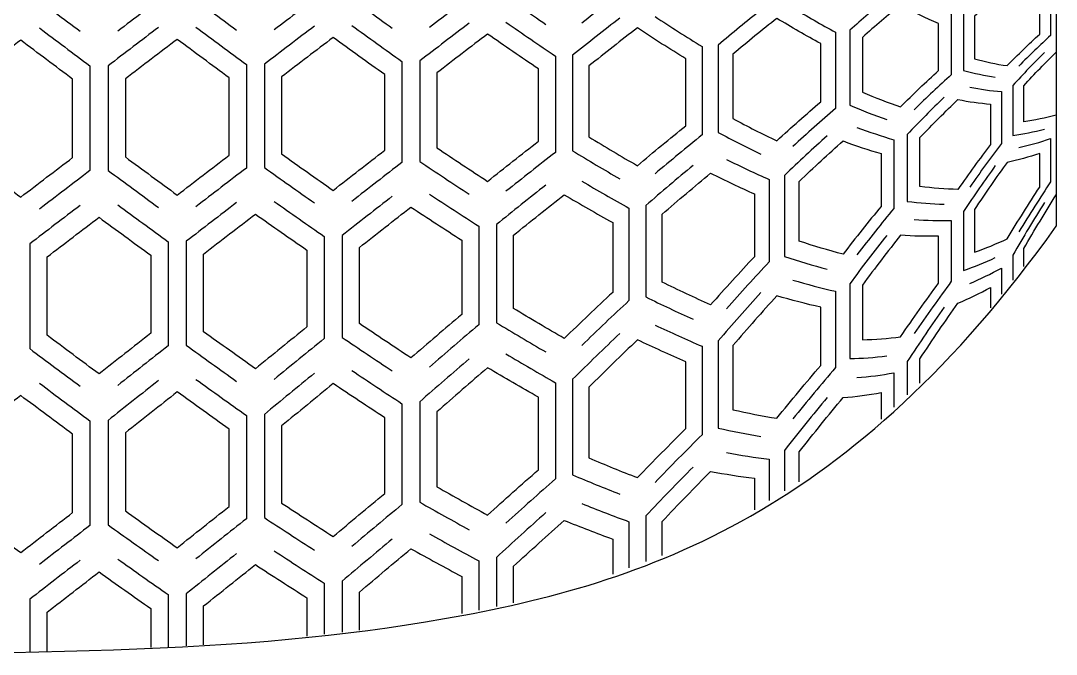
# Model space of a CAD drawing. Header units: millimetres. Extents: x 1 to 583, y -486 to -2.
# Drawn here: x 553.36 to 583.34, y -134.18 to -115.83 of the extents above; entities that cross this region are included whole.
import ezdxf

# ---------------------------------------------------------------- set-up
doc = ezdxf.new("R2010")
doc.units = ezdxf.units.MM
doc.header["$MEASUREMENT"] = 0
doc.layers.add('DEFAULT', color=7, linetype='Continuous')

msp = doc.modelspace()

# ---------------------------------------------------------------- linework, layer by layer
at = {"layer": 'DEFAULT'}
msp.add_lwpolyline([(583.342, -105.257), (583.342, -121.784)], dxfattribs=at)
for points, knots in [([(553.622, -113.521), (553.622, -114.026), (553.622, -114.532), (553.622, -115.038), (554.109, -115.405), (554.596, -115.773), (555.083, -116.139)], [0, 0, 0, 0, 1, 1, 1, 2, 2, 2, 2]), ([(557.63, -113.521), (557.63, -114.023), (557.63, -114.525), (557.63, -115.027), (557.143, -115.395), (556.657, -115.764), (556.171, -116.134)], [0, 0, 0, 0, 1, 1, 1, 2, 2, 2, 2]), ([(558.153, -113.521), (558.153, -114.022), (558.153, -114.524), (558.153, -115.025), (558.639, -115.388), (559.125, -115.751), (559.611, -116.111)], [0, 0, 0, 0, 1, 1, 1, 2, 2, 2, 2]), ([(562.147, -113.521), (562.147, -114.014), (562.147, -114.507), (562.147, -115), (561.663, -115.364), (561.18, -115.73), (560.696, -116.1)], [0, 0, 0, 0, 1, 1, 1, 2, 2, 2, 2]), ([(562.667, -113.521), (562.667, -114.012), (562.667, -114.504), (562.667, -114.996), (563.151, -115.35), (563.634, -115.701), (564.118, -116.05)], [0, 0, 0, 0, 1, 1, 1, 2, 2, 2, 2]), ([(566.621, -113.521), (566.621, -113.997), (566.621, -114.473), (566.621, -114.949), (566.145, -115.303), (565.668, -115.663), (565.192, -116.027)], [0, 0, 0, 0, 1, 1, 1, 2, 2, 2, 2]), ([(567.134, -113.521), (567.134, -113.994), (567.134, -114.468), (567.134, -114.941), (567.61, -115.279), (568.086, -115.611), (568.563, -115.938)], [0, 0, 0, 0, 1, 1, 1, 2, 2, 2, 2]), ([(570.97, -113.521), (570.97, -113.967), (570.97, -114.413), (570.97, -114.859), (570.515, -115.197), (570.06, -115.544), (569.605, -115.899)], [0, 0, 0, 0, 1, 1, 1, 2, 2, 2, 2]), ([(581.577, -114.802), (581.271, -115.035), (580.965, -115.289), (580.66, -115.563), (580.66, -116.132), (580.66, -116.702), (580.66, -117.271), (580.965, -117.356), (581.271, -117.42), (581.577, -117.465)], [0, 0, 0, 0, 1, 1, 1, 2, 2, 2, 3, 3, 3, 3]), ([(582.26, -114.698), (582.566, -114.823), (582.872, -114.928), (583.178, -115.013), (583.178, -115.429), (583.178, -115.845), (583.178, -116.262), (582.872, -116.536), (582.566, -116.83), (582.26, -117.145)], [0, 0, 0, 0, 1, 1, 1, 2, 2, 2, 3, 3, 3, 3]), ([(579.232, -115.109), (579.589, -115.301), (579.946, -115.474), (580.303, -115.63), (580.303, -116.218), (580.303, -116.806), (580.303, -117.395), (579.946, -117.716), (579.589, -118.055), (579.232, -118.411)], [0, 0, 0, 0, 1, 1, 1, 2, 2, 2, 3, 3, 3, 3]), ([(581.919, -117.134), (581.604, -117.09), (581.29, -117.024), (580.976, -116.937), (580.976, -116.525), (580.976, -116.113), (580.976, -115.701), (581.29, -115.419), (581.604, -115.159), (581.919, -114.92), (582.233, -115.05), (582.547, -115.159), (582.861, -115.246), (582.861, -115.572), (582.861, -115.898), (582.861, -116.224), (582.547, -116.506), (582.233, -116.809), (581.919, -117.134)], [0, 0, 0, 0, 1, 1, 1, 2, 2, 2, 3, 3, 3, 4, 4, 4, 5, 5, 5, 6, 6, 6, 6]), ([(578.433, -115.2), (578.076, -115.485), (577.719, -115.789), (577.362, -116.11), (577.362, -116.831), (577.362, -117.553), (577.362, -118.275), (577.719, -118.431), (578.076, -118.569), (578.433, -118.69)], [0, 0, 0, 0, 1, 1, 1, 2, 2, 2, 3, 3, 3, 3]), ([(578.832, -118.324), (578.465, -118.201), (578.098, -118.059), (577.731, -117.899), (577.731, -117.371), (577.731, -116.843), (577.731, -116.315), (578.098, -115.985), (578.465, -115.674), (578.832, -115.381), (579.2, -115.579), (579.567, -115.758), (579.934, -115.918), (579.934, -116.371), (579.934, -116.824), (579.934, -117.277), (579.567, -117.607), (579.2, -117.956), (578.832, -118.324)], [0, 0, 0, 0, 1, 1, 1, 2, 2, 2, 3, 3, 3, 4, 4, 4, 5, 5, 5, 6, 6, 6, 6]), ([(571.724, -115.712), (572.179, -116.011), (572.634, -116.301), (573.089, -116.581), (573.089, -117.434), (573.089, -118.287), (573.089, -119.14), (572.634, -119.506), (572.179, -119.882), (571.724, -120.266)], [0, 0, 0, 0, 1, 1, 1, 2, 2, 2, 3, 3, 3, 3]), ([(574.791, -115.526), (574.379, -115.85), (573.967, -116.188), (573.555, -116.54), (573.555, -117.382), (573.555, -118.224), (573.555, -119.066), (573.967, -119.289), (574.379, -119.498), (574.791, -119.693)], [0, 0, 0, 0, 1, 1, 1, 2, 2, 2, 3, 3, 3, 3]), ([(575.712, -115.455), (576.124, -115.706), (576.536, -115.942), (576.948, -116.166), (576.948, -116.903), (576.948, -117.64), (576.948, -118.377), (576.536, -118.729), (576.124, -119.095), (575.712, -119.475)], [0, 0, 0, 0, 1, 1, 1, 2, 2, 2, 3, 3, 3, 3]), ([(557.347, -116.028), (556.861, -116.397), (556.375, -116.768), (555.889, -117.14), (555.889, -118.149), (555.889, -119.157), (555.889, -120.166), (556.375, -120.525), (556.861, -120.883), (557.347, -121.24)], [0, 0, 0, 0, 1, 1, 1, 2, 2, 2, 3, 3, 3, 3]), ([(558.435, -116.021), (558.921, -116.383), (559.407, -116.743), (559.894, -117.103), (559.894, -118.101), (559.894, -119.099), (559.894, -120.098), (559.407, -120.47), (558.921, -120.843), (558.435, -121.218)], [0, 0, 0, 0, 1, 1, 1, 2, 2, 2, 3, 3, 3, 3]), ([(561.866, -115.986), (561.382, -116.352), (560.899, -116.722), (560.415, -117.095), (560.415, -118.091), (560.415, -119.087), (560.415, -120.084), (560.899, -120.429), (561.382, -120.771), (561.866, -121.11)], [0, 0, 0, 0, 1, 1, 1, 2, 2, 2, 3, 3, 3, 3]), ([(562.948, -115.97), (563.432, -116.321), (563.915, -116.669), (564.399, -117.014), (564.399, -117.988), (564.399, -118.962), (564.399, -119.936), (563.915, -120.308), (563.432, -120.684), (562.948, -121.063)], [0, 0, 0, 0, 1, 1, 1, 2, 2, 2, 3, 3, 3, 3]), ([(566.344, -115.903), (565.868, -116.263), (565.392, -116.629), (564.915, -116.999), (564.915, -117.969), (564.915, -118.939), (564.915, -119.909), (565.392, -120.23), (565.868, -120.546), (566.344, -120.856)], [0, 0, 0, 0, 1, 1, 1, 2, 2, 2, 3, 3, 3, 3]), ([(567.41, -115.876), (567.887, -116.208), (568.363, -116.534), (568.84, -116.855), (568.84, -117.785), (568.84, -118.715), (568.84, -119.644), (568.363, -120.015), (567.887, -120.391), (567.41, -120.772)], [0, 0, 0, 0, 1, 1, 1, 2, 2, 2, 3, 3, 3, 3]), ([(570.706, -115.759), (570.251, -116.107), (569.796, -116.464), (569.34, -116.83), (569.34, -117.752), (569.34, -118.675), (569.34, -119.597), (569.796, -119.878), (570.251, -120.149), (570.706, -120.411)], [0, 0, 0, 0, 1, 1, 1, 2, 2, 2, 3, 3, 3, 3]), ([(575.251, -119.311), (574.828, -119.111), (574.405, -118.896), (573.981, -118.667), (573.981, -118.046), (573.981, -117.426), (573.981, -116.805), (574.405, -116.443), (574.828, -116.096), (575.251, -115.764), (575.675, -116.022), (576.099, -116.266), (576.522, -116.495), (576.522, -117.057), (576.522, -117.619), (576.522, -118.181), (576.099, -118.543), (575.675, -118.92), (575.251, -119.311)], [0, 0, 0, 0, 1, 1, 1, 2, 2, 2, 3, 3, 3, 4, 4, 4, 5, 5, 5, 6, 6, 6, 6]), ([(553.905, -116.043), (554.392, -116.41), (554.878, -116.777), (555.365, -117.143), (555.365, -118.153), (555.365, -119.163), (555.365, -120.172), (554.878, -120.543), (554.392, -120.915), (553.905, -121.287)], [0, 0, 0, 0, 1, 1, 1, 2, 2, 2, 3, 3, 3, 3]), ([(562.407, -120.745), (561.91, -120.397), (561.413, -120.045), (560.915, -119.691), (560.915, -118.947), (560.915, -118.203), (560.915, -117.459), (561.413, -117.076), (561.91, -116.696), (562.407, -116.319), (562.904, -116.68), (563.401, -117.038), (563.899, -117.392), (563.899, -118.124), (563.899, -118.855), (563.899, -119.586), (563.401, -119.969), (562.904, -120.356), (562.407, -120.745)], [0, 0, 0, 0, 1, 1, 1, 2, 2, 2, 3, 3, 3, 4, 4, 4, 5, 5, 5, 6, 6, 6, 6]), ([(566.877, -120.485), (566.388, -120.166), (565.898, -119.842), (565.408, -119.512), (565.408, -118.79), (565.408, -118.067), (565.408, -117.345), (565.898, -116.964), (566.388, -116.588), (566.877, -116.218), (567.367, -116.56), (567.857, -116.896), (568.347, -117.226), (568.347, -117.926), (568.347, -118.625), (568.347, -119.325), (567.857, -119.706), (567.367, -120.093), (566.877, -120.485)], [0, 0, 0, 0, 1, 1, 1, 2, 2, 2, 3, 3, 3, 4, 4, 4, 5, 5, 5, 6, 6, 6, 6]), ([(571.215, -120.031), (570.747, -119.762), (570.279, -119.484), (569.811, -119.195), (569.811, -118.511), (569.811, -117.827), (569.811, -117.143), (570.279, -116.766), (570.747, -116.4), (571.215, -116.043), (571.682, -116.351), (572.15, -116.649), (572.618, -116.937), (572.618, -117.582), (572.618, -118.228), (572.618, -118.873), (572.15, -119.249), (571.682, -119.635), (571.215, -120.031)], [0, 0, 0, 0, 1, 1, 1, 2, 2, 2, 3, 3, 3, 4, 4, 4, 5, 5, 5, 6, 6, 6, 6]), ([(553.36, -120.941), (552.86, -120.565), (552.359, -120.189), (551.859, -119.813), (551.859, -119.054), (551.859, -118.296), (551.859, -117.537), (552.359, -117.156), (552.86, -116.775), (553.36, -116.395), (553.861, -116.772), (554.361, -117.149), (554.862, -117.526), (554.862, -118.282), (554.862, -119.039), (554.862, -119.795), (554.361, -120.176), (553.861, -120.558), (553.36, -120.941)], [0, 0, 0, 0, 1, 1, 1, 2, 2, 2, 3, 3, 3, 4, 4, 4, 5, 5, 5, 6, 6, 6, 6]), ([(557.891, -120.881), (557.391, -120.515), (556.891, -120.147), (556.391, -119.778), (556.391, -119.024), (556.391, -118.269), (556.391, -117.515), (556.891, -117.132), (557.391, -116.751), (557.891, -116.372), (558.391, -116.744), (558.891, -117.115), (559.391, -117.484), (559.391, -118.233), (559.391, -118.981), (559.391, -119.73), (558.891, -120.112), (558.391, -120.496), (557.891, -120.881)], [0, 0, 0, 0, 1, 1, 1, 2, 2, 2, 3, 3, 3, 4, 4, 4, 5, 5, 5, 6, 6, 6, 6]), ([(583, -116.757), (582.694, -117.054), (582.389, -117.371), (582.083, -117.708), (582.083, -117.949), (582.083, -118.191), (582.083, -118.432)], [0, 0, 0, 0, 1, 1, 1, 2, 2, 2, 2]), ([(582.399, -118.236), (582.399, -118.063), (582.399, -117.889), (582.399, -117.716), (582.713, -117.369), (583.028, -117.044), (583.342, -116.74)], [0, 0, 0, 0, 1, 1, 1, 2, 2, 2, 2]), ([(580.837, -117.756), (581.143, -117.818), (581.449, -117.86), (581.754, -117.882), (581.754, -118.133), (581.754, -118.384), (581.754, -118.636)], [0, 0, 0, 0, 1, 1, 1, 2, 2, 2, 2]), ([(580.096, -118.051), (579.739, -118.392), (579.382, -118.75), (579.024, -119.126), (579.024, -119.449), (579.024, -119.772), (579.024, -120.095)], [0, 0, 0, 0, 1, 1, 1, 2, 2, 2, 2]), ([(579.394, -119.925), (579.394, -119.689), (579.394, -119.453), (579.394, -119.218), (579.761, -118.831), (580.128, -118.463), (580.495, -118.114)], [0, 0, 0, 0, 1, 1, 1, 2, 2, 2, 2]), ([(580.495, -118.114), (580.81, -118.179), (581.124, -118.223), (581.438, -118.245), (581.438, -118.441), (581.438, -118.636), (581.438, -118.832)], [0, 0, 0, 0, 1, 1, 1, 2, 2, 2, 2]), ([(583.342, -118.565), (583.028, -118.65), (582.713, -118.714), (582.399, -118.757), (582.399, -118.583), (582.399, -118.41), (582.399, -118.236)], [0, 0, 0, 0, 1, 1, 1, 2, 2, 2, 2]), ([(581.754, -118.636), (581.754, -118.887), (581.754, -119.138), (581.754, -119.39), (581.449, -119.79), (581.143, -120.211), (580.837, -120.652)], [0, 0, 0, 0, 1, 1, 1, 2, 2, 2, 2]), ([(582.083, -118.432), (582.083, -118.673), (582.083, -118.915), (582.083, -119.156), (582.389, -119.115), (582.694, -119.053), (583, -118.971)], [0, 0, 0, 0, 1, 1, 1, 2, 2, 2, 2]), ([(577.569, -118.921), (577.926, -119.058), (578.283, -119.177), (578.64, -119.278), (578.64, -119.609), (578.64, -119.941), (578.64, -120.273)], [0, 0, 0, 0, 1, 1, 1, 2, 2, 2, 2]), ([(581.438, -118.832), (581.438, -119.027), (581.438, -119.222), (581.438, -119.418), (581.124, -119.829), (580.81, -120.262), (580.495, -120.717)], [0, 0, 0, 0, 1, 1, 1, 2, 2, 2, 2]), ([(576.709, -119.167), (576.297, -119.534), (575.885, -119.915), (575.473, -120.31), (575.473, -120.702), (575.473, -121.093), (575.473, -121.484)], [0, 0, 0, 0, 1, 1, 1, 2, 2, 2, 2]), ([(575.899, -121.351), (575.899, -121.063), (575.899, -120.775), (575.899, -120.486), (576.323, -120.08), (576.746, -119.689), (577.17, -119.312)], [0, 0, 0, 0, 1, 1, 1, 2, 2, 2, 2]), ([(577.17, -119.312), (577.537, -119.453), (577.904, -119.576), (578.271, -119.679), (578.271, -119.934), (578.271, -120.189), (578.271, -120.444)], [0, 0, 0, 0, 1, 1, 1, 2, 2, 2, 2]), ([(582.26, -119.5), (582.566, -119.436), (582.872, -119.351), (583.178, -119.247), (583.178, -119.663), (583.178, -120.079), (583.178, -120.495), (582.872, -120.958), (582.566, -121.442), (582.26, -121.947)], [0, 0, 0, 0, 1, 1, 1, 2, 2, 2, 3, 3, 3, 3]), ([(573.794, -119.847), (574.206, -120.055), (574.618, -120.249), (575.03, -120.429), (575.03, -120.827), (575.03, -121.225), (575.03, -121.623)], [0, 0, 0, 0, 1, 1, 1, 2, 2, 2, 2]), ([(580.495, -120.717), (580.128, -120.707), (579.761, -120.679), (579.394, -120.632), (579.394, -120.396), (579.394, -120.16), (579.394, -119.925)], [0, 0, 0, 0, 1, 1, 1, 2, 2, 2, 2]), ([(581.919, -122.148), (581.604, -122.298), (581.29, -122.427), (580.976, -122.534), (580.976, -122.122), (580.976, -121.711), (580.976, -121.298), (581.29, -120.822), (581.604, -120.367), (581.919, -119.934), (582.233, -119.869), (582.547, -119.783), (582.861, -119.676), (582.861, -120.002), (582.861, -120.328), (582.861, -120.654), (582.547, -121.13), (582.233, -121.628), (581.919, -122.148)], [0, 0, 0, 0, 1, 1, 1, 2, 2, 2, 3, 3, 3, 4, 4, 4, 5, 5, 5, 6, 6, 6, 6]), ([(572.825, -120.026), (572.369, -120.402), (571.914, -120.788), (571.459, -121.182), (571.459, -121.624), (571.459, -122.066), (571.459, -122.507)], [0, 0, 0, 0, 1, 1, 1, 2, 2, 2, 2]), ([(579.024, -120.095), (579.024, -120.418), (579.024, -120.742), (579.024, -121.065), (579.382, -121.111), (579.739, -121.139), (580.096, -121.149)], [0, 0, 0, 0, 1, 1, 1, 2, 2, 2, 2]), ([(581.577, -120.027), (581.271, -120.45), (580.965, -120.893), (580.66, -121.356), (580.66, -121.925), (580.66, -122.495), (580.66, -123.064), (580.965, -122.96), (581.271, -122.835), (581.577, -122.69)], [0, 0, 0, 0, 1, 1, 1, 2, 2, 2, 3, 3, 3, 3]), ([(569.605, -120.477), (570.06, -120.748), (570.515, -121.009), (570.97, -121.261), (570.97, -121.707), (570.97, -122.153), (570.97, -122.6)], [0, 0, 0, 0, 1, 1, 1, 2, 2, 2, 2]), ([(571.93, -122.419), (571.93, -122.091), (571.93, -121.764), (571.93, -121.437), (572.398, -121.031), (572.866, -120.635), (573.333, -120.248)], [0, 0, 0, 0, 1, 1, 1, 2, 2, 2, 2]), ([(573.333, -120.248), (573.757, -120.463), (574.181, -120.662), (574.604, -120.847), (574.604, -121.15), (574.604, -121.454), (574.604, -121.757)], [0, 0, 0, 0, 1, 1, 1, 2, 2, 2, 2]), ([(578.271, -120.444), (578.271, -120.698), (578.271, -120.953), (578.271, -121.208), (577.904, -121.651), (577.537, -122.113), (577.17, -122.594)], [0, 0, 0, 0, 1, 1, 1, 2, 2, 2, 2]), ([(578.64, -120.273), (578.64, -120.605), (578.64, -120.937), (578.64, -121.268), (578.283, -121.7), (577.926, -122.148), (577.569, -122.615)], [0, 0, 0, 0, 1, 1, 1, 2, 2, 2, 2]), ([(568.563, -120.59), (568.086, -120.967), (567.61, -121.349), (567.134, -121.736), (567.134, -122.21), (567.134, -122.683), (567.134, -123.157)], [0, 0, 0, 0, 1, 1, 1, 2, 2, 2, 2]), ([(559.611, -121.097), (559.125, -121.47), (558.639, -121.845), (558.153, -122.221), (558.153, -122.723), (558.153, -123.224), (558.153, -123.726)], [0, 0, 0, 0, 1, 1, 1, 2, 2, 2, 2]), ([(560.696, -121.063), (561.18, -121.405), (561.663, -121.743), (562.147, -122.079), (562.147, -122.572), (562.147, -123.065), (562.147, -123.559)], [0, 0, 0, 0, 1, 1, 1, 2, 2, 2, 2]), ([(564.118, -120.916), (563.634, -121.292), (563.151, -121.671), (562.667, -122.053), (562.667, -122.545), (562.667, -123.037), (562.667, -123.529)], [0, 0, 0, 0, 1, 1, 1, 2, 2, 2, 2]), ([(565.192, -120.852), (565.668, -121.167), (566.145, -121.477), (566.621, -121.781), (566.621, -122.258), (566.621, -122.734), (566.621, -123.21)], [0, 0, 0, 0, 1, 1, 1, 2, 2, 2, 2]), ([(567.626, -123.105), (567.626, -122.752), (567.626, -122.4), (567.626, -122.047), (568.116, -121.649), (568.606, -121.257), (569.096, -120.87)], [0, 0, 0, 0, 1, 1, 1, 2, 2, 2, 2]), ([(569.096, -120.87), (569.564, -121.148), (570.031, -121.417), (570.499, -121.676), (570.499, -122.013), (570.499, -122.351), (570.499, -122.688)], [0, 0, 0, 0, 1, 1, 1, 2, 2, 2, 2]), ([(583, -121.101), (582.694, -121.587), (582.389, -122.093), (582.083, -122.62), (582.083, -122.861), (582.083, -123.102), (582.083, -123.344)], [0, 0, 0, 0, 1, 1, 1, 2, 2, 2, 2]), ([(582.399, -122.952), (582.399, -122.778), (582.399, -122.605), (582.399, -122.431), (582.713, -121.89), (583.028, -121.37), (583.342, -120.872)], [0, 0, 0, 0, 1, 1, 1, 2, 2, 2, 2]), ([(555.083, -121.179), (554.596, -121.55), (554.109, -121.922), (553.622, -122.295), (553.622, -122.801), (553.622, -123.306), (553.622, -123.812)], [0, 0, 0, 0, 1, 1, 1, 2, 2, 2, 2]), ([(556.171, -121.164), (556.657, -121.522), (557.143, -121.878), (557.63, -122.233), (557.63, -122.735), (557.63, -123.237), (557.63, -123.74)], [0, 0, 0, 0, 1, 1, 1, 2, 2, 2, 2]), ([(563.167, -123.5), (563.167, -123.133), (563.167, -122.765), (563.167, -122.398), (563.665, -122.006), (564.162, -121.616), (564.659, -121.23)], [0, 0, 0, 0, 1, 1, 1, 2, 2, 2, 2]), ([(564.659, -121.23), (565.149, -121.554), (565.639, -121.873), (566.128, -122.186), (566.128, -122.544), (566.128, -122.903), (566.128, -123.261)], [0, 0, 0, 0, 1, 1, 1, 2, 2, 2, 2]), ([(577.17, -122.594), (576.746, -122.482), (576.323, -122.356), (575.899, -122.215), (575.899, -121.927), (575.899, -121.639), (575.899, -121.351)], [0, 0, 0, 0, 1, 1, 1, 2, 2, 2, 2]), ([(554.126, -123.807), (554.126, -123.429), (554.126, -123.05), (554.126, -122.671), (554.626, -122.289), (555.127, -121.906), (555.627, -121.525)], [0, 0, 0, 0, 1, 1, 1, 2, 2, 2, 2]), ([(555.627, -121.525), (556.127, -121.892), (556.627, -122.258), (557.127, -122.623), (557.127, -123), (557.127, -123.376), (557.127, -123.753)], [0, 0, 0, 0, 1, 1, 1, 2, 2, 2, 2]), ([(558.655, -123.713), (558.655, -123.338), (558.655, -122.963), (558.655, -122.588), (559.155, -122.201), (559.655, -121.815), (560.155, -121.432)], [0, 0, 0, 0, 1, 1, 1, 2, 2, 2, 2]), ([(560.155, -121.432), (560.652, -121.783), (561.15, -122.131), (561.647, -122.476), (561.647, -122.846), (561.647, -123.217), (561.647, -123.587)], [0, 0, 0, 0, 1, 1, 1, 2, 2, 2, 2]), ([(575.03, -121.623), (575.03, -122.021), (575.03, -122.419), (575.03, -122.818), (574.618, -123.256), (574.206, -123.708), (573.794, -124.174)], [0, 0, 0, 0, 1, 1, 1, 2, 2, 2, 2]), ([(575.473, -121.484), (575.473, -121.876), (575.473, -122.267), (575.473, -122.658), (575.885, -122.795), (576.297, -122.919), (576.709, -123.028)], [0, 0, 0, 0, 1, 1, 1, 2, 2, 2, 2]), ([(579.232, -121.588), (579.589, -121.614), (579.946, -121.623), (580.303, -121.614), (580.303, -122.202), (580.303, -122.79), (580.303, -123.378), (579.946, -123.864), (579.589, -124.368), (579.232, -124.89)], [0, 0, 0, 0, 1, 1, 1, 2, 2, 2, 3, 3, 3, 3]), ([(542.024, -134.179), (553.829, -134.179), (559.732, -134.179), (565.634, -133.147), (571.537, -132.114), (577.439, -130.048), (583.342, -121.784)], [0, 0, 0, 0, 1, 1, 1, 2, 2, 2, 2]), ([(574.604, -121.757), (574.604, -122.06), (574.604, -122.363), (574.604, -122.666), (574.181, -123.116), (573.757, -123.581), (573.333, -124.061)], [0, 0, 0, 0, 1, 1, 1, 2, 2, 2, 2]), ([(578.433, -122.048), (578.076, -122.499), (577.719, -122.967), (577.362, -123.453), (577.362, -124.175), (577.362, -124.897), (577.362, -125.618), (577.719, -125.609), (578.076, -125.582), (578.433, -125.538)], [0, 0, 0, 0, 1, 1, 1, 2, 2, 2, 3, 3, 3, 3]), ([(578.832, -124.987), (578.465, -125.034), (578.098, -125.062), (577.731, -125.072), (577.731, -124.543), (577.731, -124.016), (577.731, -123.488), (578.098, -122.988), (578.465, -122.507), (578.832, -122.045), (579.2, -122.073), (579.567, -122.082), (579.934, -122.073), (579.934, -122.526), (579.934, -122.979), (579.934, -123.432), (579.567, -123.931), (579.2, -124.45), (578.832, -124.987)], [0, 0, 0, 0, 1, 1, 1, 2, 2, 2, 3, 3, 3, 4, 4, 4, 5, 5, 5, 6, 6, 6, 6]), ([(570.97, -122.6), (570.97, -123.046), (570.97, -123.492), (570.97, -123.938), (570.515, -124.361), (570.06, -124.794), (569.605, -125.235)], [0, 0, 0, 0, 1, 1, 1, 2, 2, 2, 2]), ([(571.459, -122.507), (571.459, -122.949), (571.459, -123.391), (571.459, -123.832), (571.914, -124.056), (572.369, -124.27), (572.825, -124.475)], [0, 0, 0, 0, 1, 1, 1, 2, 2, 2, 2]), ([(573.333, -124.061), (572.866, -123.851), (572.398, -123.631), (571.93, -123.401), (571.93, -123.074), (571.93, -122.746), (571.93, -122.419)], [0, 0, 0, 0, 1, 1, 1, 2, 2, 2, 2]), ([(570.499, -122.688), (570.499, -123.025), (570.499, -123.363), (570.499, -123.7), (570.031, -124.135), (569.564, -124.58), (569.096, -125.034)], [0, 0, 0, 0, 1, 1, 1, 2, 2, 2, 2]), ([(566.621, -123.21), (566.621, -123.686), (566.621, -124.162), (566.621, -124.638), (566.145, -125.042), (565.668, -125.451), (565.192, -125.866)], [0, 0, 0, 0, 1, 1, 1, 2, 2, 2, 2]), ([(567.134, -123.157), (567.134, -123.63), (567.134, -124.103), (567.134, -124.577), (567.61, -124.865), (568.086, -125.148), (568.563, -125.425)], [0, 0, 0, 0, 1, 1, 1, 2, 2, 2, 2]), ([(569.096, -125.034), (568.606, -124.75), (568.116, -124.459), (567.626, -124.163), (567.626, -123.811), (567.626, -123.458), (567.626, -123.105)], [0, 0, 0, 0, 1, 1, 1, 2, 2, 2, 2]), ([(580.837, -123.439), (581.143, -123.312), (581.449, -123.164), (581.754, -122.997), (581.754, -123.248), (581.754, -123.5), (581.754, -123.751)], [0, 0, 0, 0, 1, 1, 1, 2, 2, 2, 2]), ([(564.659, -125.599), (564.162, -125.27), (563.665, -124.937), (563.167, -124.602), (563.167, -124.234), (563.167, -123.867), (563.167, -123.5)], [0, 0, 0, 0, 1, 1, 1, 2, 2, 2, 2]), ([(566.128, -123.261), (566.128, -123.62), (566.128, -123.978), (566.128, -124.337), (565.639, -124.752), (565.149, -125.172), (564.659, -125.599)], [0, 0, 0, 0, 1, 1, 1, 2, 2, 2, 2]), ([(575.712, -123.344), (576.124, -123.465), (576.536, -123.573), (576.948, -123.667), (576.948, -124.404), (576.948, -125.142), (576.948, -125.879), (576.536, -126.36), (576.124, -126.855), (575.712, -127.364)], [0, 0, 0, 0, 1, 1, 1, 2, 2, 2, 3, 3, 3, 3]), ([(553.622, -123.812), (553.622, -124.318), (553.622, -124.823), (553.622, -125.329), (554.109, -125.692), (554.596, -126.055), (555.083, -126.416)], [0, 0, 0, 0, 1, 1, 1, 2, 2, 2, 2]), ([(555.627, -126.06), (555.127, -125.688), (554.626, -125.316), (554.126, -124.943), (554.126, -124.564), (554.126, -124.186), (554.126, -123.807)], [0, 0, 0, 0, 1, 1, 1, 2, 2, 2, 2]), ([(557.127, -123.753), (557.127, -124.129), (557.127, -124.506), (557.127, -124.883), (556.627, -125.274), (556.127, -125.666), (555.627, -126.06)], [0, 0, 0, 0, 1, 1, 1, 2, 2, 2, 2]), ([(557.63, -123.74), (557.63, -124.242), (557.63, -124.744), (557.63, -125.246), (557.143, -125.627), (556.657, -126.009), (556.171, -126.392)], [0, 0, 0, 0, 1, 1, 1, 2, 2, 2, 2]), ([(558.153, -123.726), (558.153, -124.227), (558.153, -124.729), (558.153, -125.23), (558.639, -125.581), (559.125, -125.93), (559.611, -126.278)], [0, 0, 0, 0, 1, 1, 1, 2, 2, 2, 2]), ([(560.155, -125.915), (559.655, -125.557), (559.155, -125.198), (558.655, -124.838), (558.655, -124.463), (558.655, -124.088), (558.655, -123.713)], [0, 0, 0, 0, 1, 1, 1, 2, 2, 2, 2]), ([(561.647, -123.587), (561.647, -123.958), (561.647, -124.328), (561.647, -124.699), (561.15, -125.101), (560.652, -125.506), (560.155, -125.915)], [0, 0, 0, 0, 1, 1, 1, 2, 2, 2, 2]), ([(562.147, -123.559), (562.147, -124.052), (562.147, -124.545), (562.147, -125.038), (561.663, -125.43), (561.18, -125.824), (560.696, -126.221)], [0, 0, 0, 0, 1, 1, 1, 2, 2, 2, 2]), ([(562.667, -123.529), (562.667, -124.02), (562.667, -124.512), (562.667, -125.004), (563.151, -125.33), (563.634, -125.654), (564.118, -125.974)], [0, 0, 0, 0, 1, 1, 1, 2, 2, 2, 2]), ([(574.791, -123.703), (574.379, -124.157), (573.967, -124.624), (573.555, -125.105), (573.555, -125.947), (573.555, -126.789), (573.555, -127.63), (573.967, -127.724), (574.379, -127.804), (574.791, -127.871)], [0, 0, 0, 0, 1, 1, 1, 2, 2, 2, 3, 3, 3, 3]), ([(575.251, -127.344), (574.828, -127.277), (574.405, -127.195), (573.981, -127.098), (573.981, -126.478), (573.981, -125.857), (573.981, -125.237), (574.405, -124.742), (574.828, -124.262), (575.251, -123.797), (575.675, -123.923), (576.099, -124.034), (576.522, -124.13), (576.522, -124.692), (576.522, -125.254), (576.522, -125.816), (576.099, -126.311), (575.675, -126.82), (575.251, -127.344)], [0, 0, 0, 0, 1, 1, 1, 2, 2, 2, 3, 3, 3, 4, 4, 4, 5, 5, 5, 6, 6, 6, 6]), ([(580.495, -124.009), (580.81, -123.879), (581.124, -123.728), (581.438, -123.556), (581.438, -123.752), (581.438, -123.947), (581.438, -124.143)], [0, 0, 0, 0, 1, 1, 1, 2, 2, 2, 2]), ([(579.394, -126.329), (579.394, -126.093), (579.394, -125.857), (579.394, -125.622), (579.761, -125.065), (580.128, -124.528), (580.495, -124.009)], [0, 0, 0, 0, 1, 1, 1, 2, 2, 2, 2]), ([(580.096, -124.13), (579.739, -124.636), (579.382, -125.16), (579.024, -125.701), (579.024, -126.024), (579.024, -126.347), (579.024, -126.67)], [0, 0, 0, 0, 1, 1, 1, 2, 2, 2, 2]), ([(571.724, -124.649), (572.179, -124.862), (572.634, -125.066), (573.089, -125.261), (573.089, -126.114), (573.089, -126.967), (573.089, -127.821), (572.634, -128.272), (572.179, -128.733), (571.724, -129.203)], [0, 0, 0, 0, 1, 1, 1, 2, 2, 2, 3, 3, 3, 3]), ([(570.706, -124.887), (570.251, -125.321), (569.796, -125.764), (569.34, -126.215), (569.34, -127.138), (569.34, -128.06), (569.34, -128.983), (569.796, -129.177), (570.251, -129.363), (570.706, -129.54)], [0, 0, 0, 0, 1, 1, 1, 2, 2, 2, 3, 3, 3, 3]), ([(571.215, -129.064), (570.747, -128.883), (570.279, -128.693), (569.811, -128.492), (569.811, -127.808), (569.811, -127.124), (569.811, -126.44), (570.279, -125.975), (570.747, -125.521), (571.215, -125.075), (571.682, -125.295), (572.15, -125.505), (572.618, -125.706), (572.618, -126.351), (572.618, -126.996), (572.618, -127.642), (572.15, -128.106), (571.682, -128.58), (571.215, -129.064)], [0, 0, 0, 0, 1, 1, 1, 2, 2, 2, 3, 3, 3, 4, 4, 4, 5, 5, 5, 6, 6, 6, 6]), ([(566.344, -125.622), (565.868, -126.031), (565.392, -126.446), (564.915, -126.866), (564.915, -127.836), (564.915, -128.806), (564.915, -129.776), (565.392, -130.047), (565.868, -130.313), (566.344, -130.574)], [0, 0, 0, 0, 1, 1, 1, 2, 2, 2, 3, 3, 3, 3]), ([(567.41, -125.483), (567.887, -125.765), (568.363, -126.042), (568.84, -126.314), (568.84, -127.243), (568.84, -128.173), (568.84, -129.102), (568.363, -129.523), (567.887, -129.948), (567.41, -130.379)], [0, 0, 0, 0, 1, 1, 1, 2, 2, 2, 3, 3, 3, 3]), ([(566.877, -130.148), (566.388, -129.88), (565.898, -129.607), (565.408, -129.328), (565.408, -128.605), (565.408, -127.883), (565.408, -127.16), (565.898, -126.728), (566.388, -126.302), (566.877, -125.881), (567.367, -126.172), (567.857, -126.456), (568.347, -126.735), (568.347, -127.435), (568.347, -128.135), (568.347, -128.835), (567.857, -129.267), (567.367, -129.704), (566.877, -130.148)], [0, 0, 0, 0, 1, 1, 1, 2, 2, 2, 3, 3, 3, 4, 4, 4, 5, 5, 5, 6, 6, 6, 6]), ([(558.435, -126.219), (558.921, -126.568), (559.407, -126.916), (559.894, -127.262), (559.894, -128.261), (559.894, -129.259), (559.894, -130.257), (559.407, -130.642), (558.921, -131.028), (558.435, -131.416)], [0, 0, 0, 0, 1, 1, 1, 2, 2, 2, 3, 3, 3, 3]), ([(561.866, -126.04), (561.382, -126.434), (560.899, -126.832), (560.415, -127.233), (560.415, -128.229), (560.415, -129.225), (560.415, -130.222), (560.899, -130.539), (561.382, -130.853), (561.866, -131.164)], [0, 0, 0, 0, 1, 1, 1, 2, 2, 2, 3, 3, 3, 3]), ([(562.948, -125.962), (563.432, -126.285), (563.915, -126.606), (564.399, -126.923), (564.399, -127.896), (564.399, -128.87), (564.399, -129.844), (563.915, -130.245), (563.432, -130.648), (562.948, -131.055)], [0, 0, 0, 0, 1, 1, 1, 2, 2, 2, 3, 3, 3, 3]), ([(577.569, -126.169), (577.926, -126.14), (578.283, -126.094), (578.64, -126.03), (578.64, -126.362), (578.64, -126.693), (578.64, -127.025)], [0, 0, 0, 0, 1, 1, 1, 2, 2, 2, 2]), ([(553.905, -126.332), (554.392, -126.694), (554.878, -127.056), (555.365, -127.418), (555.365, -128.427), (555.365, -129.437), (555.365, -130.447), (554.878, -130.823), (554.392, -131.199), (553.905, -131.575)], [0, 0, 0, 0, 1, 1, 1, 2, 2, 2, 3, 3, 3, 3]), ([(557.347, -126.255), (556.861, -126.637), (556.375, -127.02), (555.889, -127.405), (555.889, -128.414), (555.889, -129.422), (555.889, -130.431), (556.375, -130.778), (556.861, -131.123), (557.347, -131.466)], [0, 0, 0, 0, 1, 1, 1, 2, 2, 2, 3, 3, 3, 3]), ([(562.407, -130.768), (561.91, -130.449), (561.413, -130.126), (560.915, -129.8), (560.915, -129.056), (560.915, -128.312), (560.915, -127.568), (561.413, -127.156), (561.91, -126.748), (562.407, -126.342), (562.904, -126.675), (563.401, -127.004), (563.899, -127.33), (563.899, -128.061), (563.899, -128.792), (563.899, -129.524), (563.401, -129.935), (562.904, -130.35), (562.407, -130.768)], [0, 0, 0, 0, 1, 1, 1, 2, 2, 2, 3, 3, 3, 4, 4, 4, 5, 5, 5, 6, 6, 6, 6]), ([(553.36, -131.234), (552.86, -130.864), (552.359, -130.493), (551.859, -130.122), (551.859, -129.363), (551.859, -128.604), (551.859, -127.846), (552.359, -127.459), (552.86, -127.074), (553.36, -126.689), (553.861, -127.061), (554.361, -127.433), (554.862, -127.805), (554.862, -128.561), (554.862, -129.318), (554.862, -130.074), (554.361, -130.461), (553.861, -130.847), (553.36, -131.234)], [0, 0, 0, 0, 1, 1, 1, 2, 2, 2, 3, 3, 3, 4, 4, 4, 5, 5, 5, 6, 6, 6, 6]), ([(557.891, -131.094), (557.391, -130.741), (556.891, -130.386), (556.391, -130.03), (556.391, -129.275), (556.391, -128.521), (556.391, -127.766), (556.891, -127.371), (557.391, -126.977), (557.891, -126.584), (558.391, -126.943), (558.891, -127.301), (559.391, -127.657), (559.391, -128.405), (559.391, -129.154), (559.391, -129.903), (558.891, -130.298), (558.391, -130.695), (557.891, -131.094)], [0, 0, 0, 0, 1, 1, 1, 2, 2, 2, 3, 3, 3, 4, 4, 4, 5, 5, 5, 6, 6, 6, 6]), ([(576.709, -126.743), (576.297, -127.24), (575.885, -127.75), (575.473, -128.274), (575.473, -128.665), (575.473, -129.057), (575.473, -129.448)], [0, 0, 0, 0, 1, 1, 1, 2, 2, 2, 2]), ([(575.899, -129.181), (575.899, -128.893), (575.899, -128.605), (575.899, -128.317), (576.323, -127.778), (576.746, -127.254), (577.17, -126.744)], [0, 0, 0, 0, 1, 1, 1, 2, 2, 2, 2]), ([(577.17, -126.744), (577.537, -126.716), (577.904, -126.668), (578.271, -126.602), (578.271, -126.857), (578.271, -127.112), (578.271, -127.367)], [0, 0, 0, 0, 1, 1, 1, 2, 2, 2, 2]), ([(573.794, -128.337), (574.206, -128.416), (574.618, -128.48), (575.03, -128.531), (575.03, -128.929), (575.03, -129.327), (575.03, -129.726)], [0, 0, 0, 0, 1, 1, 1, 2, 2, 2, 2]), ([(572.825, -128.756), (572.369, -129.218), (571.914, -129.689), (571.459, -130.169), (571.459, -130.611), (571.459, -131.053), (571.459, -131.494)], [0, 0, 0, 0, 1, 1, 1, 2, 2, 2, 2]), ([(571.93, -131.317), (571.93, -130.99), (571.93, -130.662), (571.93, -130.335), (572.398, -129.841), (572.866, -129.357), (573.333, -128.882)], [0, 0, 0, 0, 1, 1, 1, 2, 2, 2, 2]), ([(573.333, -128.882), (573.757, -128.964), (574.181, -129.031), (574.604, -129.083), (574.604, -129.387), (574.604, -129.69), (574.604, -129.993)], [0, 0, 0, 0, 1, 1, 1, 2, 2, 2, 2]), ([(569.605, -129.813), (570.06, -129.998), (570.515, -130.174), (570.97, -130.34), (570.97, -130.786), (570.97, -131.232), (570.97, -131.678)], [0, 0, 0, 0, 1, 1, 1, 2, 2, 2, 2]), ([(568.563, -130.077), (568.086, -130.504), (567.61, -130.935), (567.134, -131.372), (567.134, -131.845), (567.134, -132.319), (567.134, -132.792)], [0, 0, 0, 0, 1, 1, 1, 2, 2, 2, 2]), ([(567.626, -132.69), (567.626, -132.337), (567.626, -131.984), (567.626, -131.632), (568.116, -131.183), (568.606, -130.739), (569.096, -130.301)], [0, 0, 0, 0, 1, 1, 1, 2, 2, 2, 2]), ([(569.096, -130.301), (569.564, -130.492), (570.031, -130.673), (570.499, -130.843), (570.499, -131.181), (570.499, -131.518), (570.499, -131.856)], [0, 0, 0, 0, 1, 1, 1, 2, 2, 2, 2]), ([(565.192, -130.69), (565.668, -130.956), (566.145, -131.216), (566.621, -131.471), (566.621, -131.947), (566.621, -132.423), (566.621, -132.899)], [0, 0, 0, 0, 1, 1, 1, 2, 2, 2, 2]), ([(564.118, -130.841), (563.634, -131.245), (563.151, -131.652), (562.667, -132.061), (562.667, -132.553), (562.667, -133.045), (562.667, -133.537)], [0, 0, 0, 0, 1, 1, 1, 2, 2, 2, 2]), ([(559.611, -131.264), (559.125, -131.65), (558.639, -132.038), (558.153, -132.427), (558.153, -132.928), (558.153, -133.43), (558.153, -133.931)], [0, 0, 0, 0, 1, 1, 1, 2, 2, 2, 2]), ([(560.696, -131.185), (561.18, -131.498), (561.663, -131.809), (562.147, -132.117), (562.147, -132.61), (562.147, -133.103), (562.147, -133.597)], [0, 0, 0, 0, 1, 1, 1, 2, 2, 2, 2]), ([(563.167, -133.479), (563.167, -133.112), (563.167, -132.745), (563.167, -132.378), (563.665, -131.956), (564.162, -131.538), (564.659, -131.123)], [0, 0, 0, 0, 1, 1, 1, 2, 2, 2, 2]), ([(564.659, -131.123), (565.149, -131.397), (565.639, -131.664), (566.128, -131.926), (566.128, -132.285), (566.128, -132.643), (566.128, -133.002)], [0, 0, 0, 0, 1, 1, 1, 2, 2, 2, 2]), ([(555.083, -131.456), (554.596, -131.832), (554.109, -132.209), (553.622, -132.586), (553.622, -133.092), (553.622, -133.598), (553.622, -134.103)], [0, 0, 0, 0, 1, 1, 1, 2, 2, 2, 2]), ([(556.171, -131.422), (556.657, -131.767), (557.143, -132.11), (557.63, -132.452), (557.63, -132.954), (557.63, -133.457), (557.63, -133.959)], [0, 0, 0, 0, 1, 1, 1, 2, 2, 2, 2]), ([(558.655, -133.905), (558.655, -133.53), (558.655, -133.155), (558.655, -132.78), (559.155, -132.38), (559.655, -131.981), (560.155, -131.584)], [0, 0, 0, 0, 1, 1, 1, 2, 2, 2, 2]), ([(560.155, -131.584), (560.652, -131.907), (561.15, -132.226), (561.647, -132.543), (561.647, -132.913), (561.647, -133.284), (561.647, -133.654)], [0, 0, 0, 0, 1, 1, 1, 2, 2, 2, 2]), ([(554.126, -134.094), (554.126, -133.715), (554.126, -133.336), (554.126, -132.958), (554.626, -132.57), (555.127, -132.183), (555.627, -131.796)], [0, 0, 0, 0, 1, 1, 1, 2, 2, 2, 2]), ([(555.627, -131.796), (556.127, -132.151), (556.627, -132.504), (557.127, -132.856), (557.127, -133.232), (557.127, -133.609), (557.127, -133.985)], [0, 0, 0, 0, 1, 1, 1, 2, 2, 2, 2])]:
    msp.add_open_spline(points, degree=3, knots=knots, dxfattribs=at)

doc.saveas('drawing.dxf')
